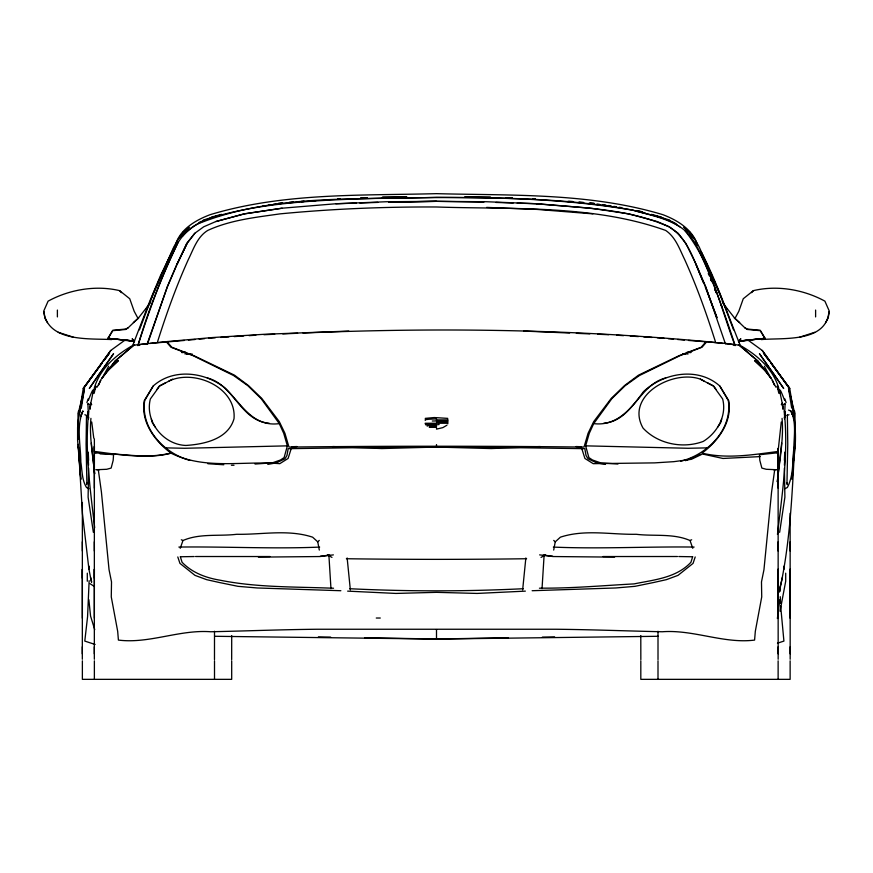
<?xml version="1.0" encoding="UTF-8"?>
<svg xmlns="http://www.w3.org/2000/svg" width="873" height="873" viewBox="0 0 873 873"><rect width="100%" height="100%" fill="white"/><g stroke="black" fill="none" stroke-linecap="round" stroke-linejoin="round"><path stroke-width="1.31" d="M82.324 578.199L82.368 569.316M94.339 578.199L94.371 569.316M778.127 551.038L778.159 541.795M790.13 551.038L790.174 541.795M94.339 452.083L94.371 446.365L94.371 488.171M94.371 569.229L94.371 618.215M82.368 569.229L82.368 618.215M778.127 488.171L778.149 448.624L778.159 452.083M778.127 618.215L778.127 569.229M778.159 646.784L778.159 653.855M790.13 618.215L790.13 569.229M94.339 653.855L94.339 646.784M790.174 646.784L790.174 653.855M82.324 653.855L82.324 646.784M88.599 468.124L88.108 497.184L93.367 532.344M794.725 444.368C792.204 493.78 790.185 543.77 779.229 592.167M794.866 439.25L794.997 414.326L790.414 395.6M793.612 454.156L792.171 479.397L794.594 446.66L793.382 460.813C797.878 436.565 794.55 412.1 788.526 388.463L791.702 408.095M784.401 460.409L784.729 452.323M89.144 580.665L87.573 616.709L84.79 641.088L95.113 644.46M784.423 465.211L785.089 452.181M542.035 588.62L544.108 555.228M777.33 481.765C779.513 460.791 783.801 439.392 782.066 418.374M87.911 404.024L88.511 417.971L87.704 411.903M784.489 418.778L785.089 404.024M778.159 659.246L778.127 448.318M522.643 589.93L525.852 557.967M779.84 599.675L777.374 618.542M790.174 659.246L790.13 513.237M781.662 443.026L777.33 481.656M90.126 409.077L90.803 403.348M82.586 395.6L78.003 414.326L78.133 439.25M828.946 311.672C826.185 342.805 783.43 337.676 761.452 339.553L765.086 338.746L760.241 330.671L747.299 329.459L744.876 327.833L734.368 317.728L723.051 303.4M777.461 534.44C782.153 493.518 788.865 451.876 784.085 410.692M785.296 411.903L784.489 417.971L784.892 413.518L784.489 414.73M774.558 470.754L771.59 491.957L763.951 569.731L761.485 581.92L761.725 596.936L755.32 631.321L754.588 640.084C723.913 643.99 693.424 629.411 662.301 631.757C626.869 630.993 591.425 629.597 555.905 629.247L317.095 629.247C281.575 629.597 246.131 630.993 210.699 631.757C179.576 629.411 149.087 643.99 118.412 640.084L117.68 631.321L111.275 596.936L111.515 581.92L109.049 569.731L101.41 491.957L98.442 470.754M88.915 410.692C84.288 449.628 90.345 489.044 94.666 527.761M89.864 408.531C90.552 401.929 97.743 375.881 88.413 400.281M95.386 388.867L95.79 386.041L94.175 393.308M89.319 566.293L88.915 569.131L91.458 582.062M778.421 448.275L781.259 422.008M779.633 532.344L784.892 497.184L784.401 468.124M81.298 408.095L84.474 388.463L78.406 419.586L77.599 427.672L77.599 440.199L80.829 479.397L78.406 446.66L79.618 460.813L79.378 454.156M89.723 409.077L90.737 403.348M553.689 550.077L555.25 541.849L560.379 537.179C584.888 529.093 610.991 534.745 636.242 534.287C654.019 536.448 673.29 533.174 690.019 540.518L692.769 548.299M780.036 611.275L785.7 581.254L785.7 573.168M180.231 548.299L182.981 540.518C199.71 533.174 218.981 536.448 236.758 534.287C262.009 534.745 288.112 529.093 312.621 537.179L317.75 541.849L319.311 550.077M80.665 406.883L79.214 413.518L83.262 388.463L102.25 362.819M90.934 418.374C89.177 436.74 92.92 455.51 94.644 473.875L91.338 443.026M93.16 392.304L93.771 389.674M133.373 345.217L166.11 341.583L170.966 347.236L193.195 355.726L233.604 375.532L247.757 385.637L261.092 398.568L279.284 423.623L283.725 433.324L287.359 445.852L284.129 457.572L280.495 460.006L272.409 462.832L255.025 464.043M782.47 577.206L779.153 590.868M721.709 419.04L720.629 422.816L717.573 427.312M617.975 464.043L600.591 462.832L592.505 460.006L588.871 457.572L585.641 445.852L589.275 433.324L593.716 423.623L611.908 398.568L625.243 385.637L639.396 375.532L679.805 355.726L702.034 347.236L706.89 341.583L722.615 343.449M93.204 392.828L93.848 390.722M138.229 344.737C148.377 309.708 162.105 275.846 177.83 242.967C182.632 235.023 189.288 228.159 197.636 223.968C272.9 193.631 356.948 200.201 436.5 197.287C502.226 197.789 568.509 198.16 633.329 210.229C648.988 214.944 666.295 216.81 679.805 226.794C693.097 234.99 698.815 249.994 704.871 263.581C716.417 290.371 726.194 317.881 735.175 345.621M692.726 556.603L690.914 562.299C676.28 578.002 653.888 579.825 634.114 583.895C603.45 585.543 572.852 588.315 542.133 588.151L539.449 588.227M147.526 343.973L167.321 286.617L177.023 263.984L187.128 243.371L194.81 233.266L203.704 226.794L215.827 221.546L244.113 213.863L282.11 208.2L335.865 203.758L386.379 201.739L436.5 201.336L486.621 201.739L537.135 203.758L590.89 208.2L628.887 213.863L657.173 221.546L669.296 226.794L678.19 233.266L685.872 243.371L695.977 263.984L705.679 286.617L725.474 343.973M157.62 341.583C166.427 313.723 176.291 286.169 188.339 259.532C193.522 249.111 197.243 236.856 207.741 230.428C230.417 219.985 255.647 217.366 280.091 213.863C332.078 208.876 384.284 206.737 436.5 206.988C512.396 209.575 593.214 204.468 665.663 230.428C675.724 237.216 679.565 249.154 684.661 259.532C696.709 286.169 706.573 313.723 715.38 341.583M86.896 402.606L88.108 398.972M137.825 345.621C149.207 310.69 161.516 275.933 177.83 242.967M695.203 556.963L693.053 563.38L678.005 575.372L666.405 579.65L653.659 582.498L635.009 586.329L615.814 587.966L532.137 590.726M147.133 343.973L167.321 287.021L177.023 264.388L186.724 243.371L194.81 233.266M175.408 244.986C180.078 229.184 195.617 220.138 210.164 214.671C283.343 192.562 360.898 195.683 436.5 193.653C512.102 195.65 589.646 192.638 662.836 214.671C677.47 220.203 692.464 229.348 697.592 244.986M98.824 384.829L100.635 379.973M139.44 329.863L153.583 292.673L173.792 247.004L178.638 238.515L183.494 232.054L189.146 227.198L184.552 232.163M86.492 484.657L87.3 482.638L86.896 483.849L86.089 444.237L86.492 415.941M82.859 411.096L80.829 415.941L82.859 411.096C76.137 426.853 80.796 445.317 80.829 462.024C82.204 470.525 81.833 479.899 86.492 487.483L88.915 488.694M94.175 388.463C99.828 368.592 116.251 354.645 133.645 344.944M151.16 299.144L161.669 274.493M162.214 273.271L172.177 251.446M739.136 342.391L740.839 338.746L739.104 340.481M177.023 264.388L187.128 243.371M150.833 300.999L146.228 308.922M174.251 247.179L160.457 275.704L149.949 300.759L132.969 344.813L134.584 345.217M735.579 317.325L738.82 311.268L743.261 298.741L753.366 290.654C777.025 284.969 803.695 289.52 824.909 301.163L829.35 311.268L828.139 318.143L825.552 322.661M97.001 387.252L100.908 380.246M102.206 377.911L108.721 366.234M279.284 423.623C252.515 427.235 241.363 403.806 225.125 388.059C205.122 371.931 173.301 367.882 153.179 386.041L144.689 400.587C140.422 428.534 164.32 453.545 189.954 460.409M153.179 386.041L144.285 400.587C140.509 421.834 154.805 441.051 170.966 453.131C205.046 470.165 243.371 460.617 279.786 463.672L288.101 458.445L291.8 446.725L296.984 446.54M176.215 243.774L177.535 241.635M180.187 237.38L183.494 232.054L179.041 238.111L180.886 236.125M146.304 309.042L147.788 306.816M157.02 389.369L158.504 387.154M83.666 388.463L110.74 350.466L125.559 339.695M110.74 350.466L83.262 388.463L102.381 362.688M103.974 360.538L109.551 353.019L103.876 360.647M107.914 370.676L115.192 360.975L133.776 345.217L115.192 360.975L101.443 378.915L107.914 370.676L118.422 360.571L106.702 371.483M149.949 303.4L138.632 317.728L128.124 327.833L125.701 329.459L112.759 330.671L107.914 338.746L111.548 339.553C88.533 338.375 47.633 342.161 43.65 311.268L48.091 301.163C69.305 289.52 95.975 284.969 119.634 290.654L129.739 298.741L134.18 311.268L137.421 317.325M751.653 292.673L753.366 290.654M182.282 236.496C190.27 227.537 200.735 221.044 212.183 217.497C267.411 201.237 325.607 200.004 382.745 198.106C466.204 197.069 550.394 196.021 632.925 210.229C648.814 214.813 665.641 217.77 679.805 226.794M317.75 541.849L319.278 540.398M133.373 322.584L138.632 318.143M680.613 461.217C707.195 454.833 732.687 429.538 728.311 400.587L719.821 386.041C698.018 366.474 663.524 372.804 643.434 391.693C631.223 408.52 616.905 426.493 593.716 423.623M446.9 425.238L442.862 427.617L436.5 429.134L436.5 428.534M541.042 557.411L545.636 554.737M138.763 345.49L140.651 344.409L147.384 343.733M172.581 379.166L159.65 386.041L150.352 398.972C144.678 421.201 163.142 444.673 185.916 445.448C204.337 444.27 228.202 439.097 234.008 418.778C236.779 387.47 194.395 368.832 168.936 381.043M199 222.55L201.325 221.338M159.246 386.041L165.303 382.92M128.124 327.833L125.701 329.056L112.759 330.267L107.914 338.342L131.354 340.776L107.914 338.342L122.242 339.826M665.663 377.954C638.698 384.993 632.739 420.873 603.821 423.219M738.416 345.217L740.031 344.813C727.482 313.996 716.94 282.306 701.63 252.668M700.419 454.342L685.469 460.682M784.936 488.694L787.359 487.483C793.699 475.599 792.389 461.271 793.83 448.275C794.015 436.14 796.46 422.314 790.993 411.096L788.57 410.081M690.019 540.518L691.678 539.776M205.777 219.352L202.492 220.738L210.164 217.901M786.955 415.537L788.974 414.73M777.614 451.516C752.668 454.757 726.98 459.133 702.034 453.131C718.195 441.051 732.491 421.834 728.715 400.587L719.821 386.041M777.461 643.194L783.91 641.088L780.658 606.026M799.843 337.131L814.771 332.286M211.43 217.148L221.578 214.354M211.43 217.552L221.578 214.758M215.827 221.546L244.516 213.863L282.11 208.2M760.252 456.601L722.975 458.467L702.47 454.004L691.361 459.318L673.825 461.664L654.63 462.876L593.214 463.672L584.899 458.445L581.2 446.725L576.016 446.54M437.438 424.791L439.13 424.485M262.882 206.126L265.501 205.701M268.109 205.264L270.728 204.839M273.336 204.402L275.955 203.976M425.216 418.374L434.187 417.545L447.784 418.374M738.82 341.179L765.086 338.342L760.241 330.267L747.299 329.056L744.876 327.833M333.377 554.879L319.987 556.538L258.386 557.127M320.304 556.232L329.732 555.108M149.981 343.449L184.389 340.437M738.416 341.179L748.161 340.099M750.758 339.826L765.086 338.342L741.646 340.776L748.925 340.372M182.141 352.354L184.781 352.092M267.793 464.392L276.446 462.832L284.936 458.783L286.955 455.553L288.166 448.678L400.532 447.063L472.468 447.063L584.834 448.678L586.045 455.553L588.064 458.783L596.554 462.832L605.382 464.392M188.415 340.077L195.126 339.488M199.164 339.128L204.533 338.659M208.56 338.298L215.293 337.775M181.879 352.627L185.753 352.299M278.596 203.245L282.623 202.918M289.323 202.383L293.35 202.056M301.392 201.401L304.066 201.183M278.596 203.649L282.623 203.322M289.323 202.787L293.35 202.46M301.392 201.805L304.066 201.587M313.451 200.834L316.135 200.615M220.694 337.436L228.802 336.923M234.204 336.585L243.654 335.985M249.067 335.647L255.811 335.221M100.133 453.916C123.704 452.978 147.581 459.722 170.966 453.131C145.944 458.882 120.365 454.92 95.386 451.516M525.35 591.13L477.062 593.433L436.5 592.341L395.938 593.433L347.65 591.13M263.919 334.708L274.7 334.25M282.787 333.901L297.606 333.268M302.986 333.039C437.308 327.353 572.153 329.317 706.082 341.583L701.226 347.236L678.998 355.726L638.589 375.128L624.435 385.637L611.1 398.568L593.716 421.604L588.064 433.324L584.026 447.063C485.704 445.961 387.296 445.961 288.974 447.063L284.936 433.324L279.284 421.604L261.9 398.568L248.565 385.637L234.411 375.128L194.002 355.726L171.774 347.236L166.918 341.583L212.586 337.535L263.919 334.304L348.796 331.074M540.245 446.529L491.237 448.558L436.5 447.063L381.763 448.558L332.755 446.529M97.001 469.696L106.702 469.292L111.144 468.081L113.163 460.409L113.566 454.746L94.982 452.727L96.194 452.727M337.644 199.099L340.35 198.989M360.669 198.171L367.446 197.898M287.359 445.852L184.705 448.275L165.706 447.871M337.644 198.738L340.35 198.651M360.669 197.996L367.446 197.767M335.865 203.758L356.184 203.103M359.796 202.994L377.856 202.405M523.331 588.718C465.495 591.545 407.505 591.545 349.669 588.718M270.03 556.538L195.541 556.516M707.294 447.871L688.295 448.275L585.641 445.852M214.66 636.286L436.5 639.047L508.446 637.716M542.384 637.094L554.595 636.864M389.096 202.1L436.5 201.336L483.904 202.1M406.709 196.927L382.341 197.287L406.709 197.112M388.638 202.1L436.5 201.336M319.649 547.098C272.703 549.052 225.801 546.476 178.867 547.055M180.776 556.756L194.199 556.538M186.746 354.1L192.191 354.023M364.554 637.716L436.5 639.047L658.34 636.286M184.869 353.881L187.586 353.871M739.627 345.217L723.859 343.198L688.459 340.437M91.741 404.625L88.108 404.221L88.108 403.413M781.259 404.625L784.892 404.221L784.892 403.413M447.784 419.891L436.5 419.891L436.5 420.491M440.723 420.862L432.277 421.015M436.5 421.015L447.784 421.015L447.784 421.615M436.5 422.052L447.784 422.052L447.784 422.652M436.5 424.409L425.893 424.409L425.893 425.009M436.5 425.544L427.181 425.544L427.181 426.144M776.806 452.727L778.018 452.727L759.434 454.746L759.837 460.409L761.856 468.081L766.298 469.292L775.999 469.696M231.389 465.254L234.008 465.254M95.79 469.696L99.587 469.696M773.413 469.696L777.21 469.696M694.122 547.055C647.199 546.476 600.286 549.052 553.351 547.098M346.395 558.731C406.491 559.571 466.509 559.571 526.605 558.731M376.274 618.029L380.29 618.029M682.697 353.849L685.414 353.871M464.938 197.102L490.659 197.287L464.938 196.905M677.459 556.516L602.959 556.538M678.801 556.538L692.224 556.756M318.405 636.864L330.616 637.094M614.614 557.127L553.013 556.538L539.623 554.879M682.839 353.827L688.066 353.969M333.551 588.227L330.867 588.151C293.95 586.732 256.444 587.507 220.094 580.207C206.039 577.893 192.147 572.764 182.086 562.299L180.274 556.603M505.554 197.767L512.331 197.996M532.65 198.651L535.356 198.738M495.919 202.438L513.204 202.994M517.198 203.125L537.135 203.758M505.554 197.898L512.331 198.171M532.65 198.989L535.356 199.099M486.621 207.392L537.135 209.422L592.909 213.863M523.8 331.074L569.611 333.039M576.344 333.322L589.81 333.901M597.896 334.25L608.677 334.708M124.075 340.372L131.354 340.776L124.839 340.099M340.863 590.726L257.186 587.966L237.991 586.329L219.341 582.498L206.595 579.65L194.995 575.372L179.947 563.38L177.797 556.963M616.775 335.221L623.529 335.647M630.284 336.072L638.392 336.585M643.794 336.923L651.902 337.436M657.304 337.775L664.069 338.298M207.861 463.727L223.794 464.763M568.727 201.183L572.71 201.51M579.366 202.056L583.36 202.383M590.017 202.918L594.011 203.245M556.865 200.615L559.549 200.834M567.592 201.477L571.608 201.805M578.308 202.35L583.677 202.787M589.035 203.213L594.404 203.649M536.731 203.758C581.025 208.036 627.622 208.178 668.893 226.794C690.314 239.529 695.17 266.265 705.679 287.021M686.898 352.299L690.859 352.627M668.14 338.659L673.552 339.128M677.623 339.488L684.399 340.077M726.292 343.831L732.349 344.409L734.237 345.49M688.219 352.092L690.859 352.354M134.584 341.179L130.95 340.776L134.18 341.179M543.268 555.108L552.696 556.232M603.254 204.653L605.895 205.079M608.536 205.515L611.176 205.941M613.817 206.377L616.458 206.803M619.099 207.239L621.74 207.665M597.045 203.976L599.664 204.402M602.272 204.839L604.891 205.264M607.499 205.701L610.118 206.126M612.726 206.563L615.345 206.988M700.419 379.166C673.028 369.246 624.686 395.534 643.03 428.076C657.904 444.128 683.002 449.006 703.245 441.411C717.366 432.746 726.98 415.613 722.648 398.972L713.35 386.041L700.419 379.166L704.064 381.043M269.179 423.219C240.261 420.873 234.302 384.993 207.338 377.954M638.752 210.873L642.55 211.921M651.422 214.354L661.57 217.148M637.486 210.928L645.082 213.023M651.422 214.758L661.57 217.552M58.229 332.286L73.157 337.131M662.836 217.901L670.508 220.738L667.223 219.352M84.877 414.73L86.896 415.537M181.322 539.776L182.981 540.518M739.355 344.944C756.749 354.645 773.172 368.592 778.825 388.463M707.697 382.92L713.754 386.041M671.621 221.338L676.073 223.761M327.364 554.737L331.958 557.411M90.115 583.699L94.273 586.46M747.441 339.695L762.26 350.466L789.738 388.463L793.786 413.518L792.335 406.883M734.368 318.143L739.627 322.584M766.298 371.483L754.578 360.571L765.086 370.676L771.557 378.947L757.808 360.975L739.224 345.217L757.808 360.975L765.086 370.676M553.722 540.398L555.25 541.849M133.896 340.481L132.161 338.746L133.864 342.391M688.448 232.163L683.854 227.198L689.506 232.054L694.362 238.515L699.208 247.004L719.417 292.673L733.56 329.863M692.114 236.125L693.959 238.111L689.506 232.054L692.813 237.38M685.065 230.843C711.266 263.242 720.094 306.445 734.76 344.737M119.634 290.654L121.347 292.673M769.124 360.647L763.471 353.052L769.026 360.538M770.75 362.819L789.738 388.463L770.619 362.688M762.26 350.466L789.334 388.463M155.427 427.312L152.371 422.816L151.291 419.04M725.212 306.816L726.696 309.042M714.496 387.154L715.98 389.369M726.773 308.922L722.167 300.999M695.465 241.635L696.785 243.774M47.448 322.661L44.861 318.143L44.054 311.672M764.279 366.234L770.794 377.911M772.092 380.246L775.999 387.252M708.265 273.598L709.389 275.857M700.823 251.446L710.786 273.271M711.331 274.493L721.84 299.144M714.561 288.396L716.591 293.317M695.977 264.388L703.725 283.245M710.524 278.127L712.041 281.881M714.561 288.145L716.591 293.164M714.561 288.548L716.078 292.313M721.098 304.764L722.047 307.121M787.359 484.657L786.551 482.638L786.955 483.849L787.762 444.237L787.359 414.73M721.12 304.852L722.091 307.372M690.892 237.707L689.506 234.073L690.892 237.882M705.275 287.021L716.995 317.728L706.148 288.297M772.365 379.973L774.176 384.829M784.892 398.972L786.104 402.606M778.825 393.308L777.21 386.041L778.018 387.252L777.614 386.041L777.614 388.867M88.511 414.73L88.108 413.518L88.511 418.778M779.153 390.722L779.796 392.828M94.731 629.651L90.563 616.076L88.86 599.675M784.587 400.281C775.257 375.881 782.448 401.929 783.136 408.531M90.53 577.206L91.687 582.062M779.229 389.674L779.84 392.304M782.263 403.348L783.277 409.077M91.741 422.008L93.771 438.181M783.681 566.293L784.085 569.131L784.085 566.697M782.197 403.348L782.874 409.077M82.324 659.246L82.368 502.455M347.148 557.967L350.357 589.93M94.339 659.246L94.371 438.933M328.892 555.228L330.965 588.62M87.911 452.181L88.577 465.211M779.851 587.343L780.025 591.348M780.255 596.685L780.549 603.363M88.271 452.323L88.599 460.409M78.275 444.368L82.455 513.75L88.915 569.131L88.915 566.697M790.13 569.316L790.174 578.199M778.127 569.316L778.159 578.199M94.339 541.795L94.371 551.038M82.324 541.795L82.368 551.038M815.611 310.057L815.611 316.921M794.594 411.096L794.594 413.747M790.13 660.828L790.13 679.347L640.815 679.347L640.815 660.828M778.127 660.828L778.127 679.347M658.002 631.255L658.013 659.628M658.002 660.828L658.002 679.347M640.793 635.566L640.837 659.628M447.784 419.727L447.784 420.491M447.784 423.852L447.784 423.252L425.216 423.252L425.216 423.852M436.5 419.466L436.5 418.865L428.861 419.247L425.216 419.727L425.216 420.328M436.5 444.575L436.5 447.292M436.5 629.553L436.5 639.047M231.705 635.566L231.672 659.628M231.694 660.828L231.694 679.347L82.368 679.347L82.368 660.828M214.507 631.255L214.485 659.628M214.507 660.828L214.507 679.347M94.371 660.828L94.371 679.347M87.3 573.168L87.3 581.254M78.406 411.096L78.406 413.747M57.389 310.057L57.389 316.921M99.02 374.321L89.319 388.463L113.566 353.707L99.02 374.321M436.5 426.701L429.341 426.701L429.341 427.301L436.5 427.301L436.5 426.701M773.98 374.321L759.434 353.707L783.681 388.463L773.98 374.321M792.204 413.922L790.993 411.096L793.022 415.941L792.204 413.922M711.539 280.997L710.524 278.531L711.539 281.041"/></g></svg>
